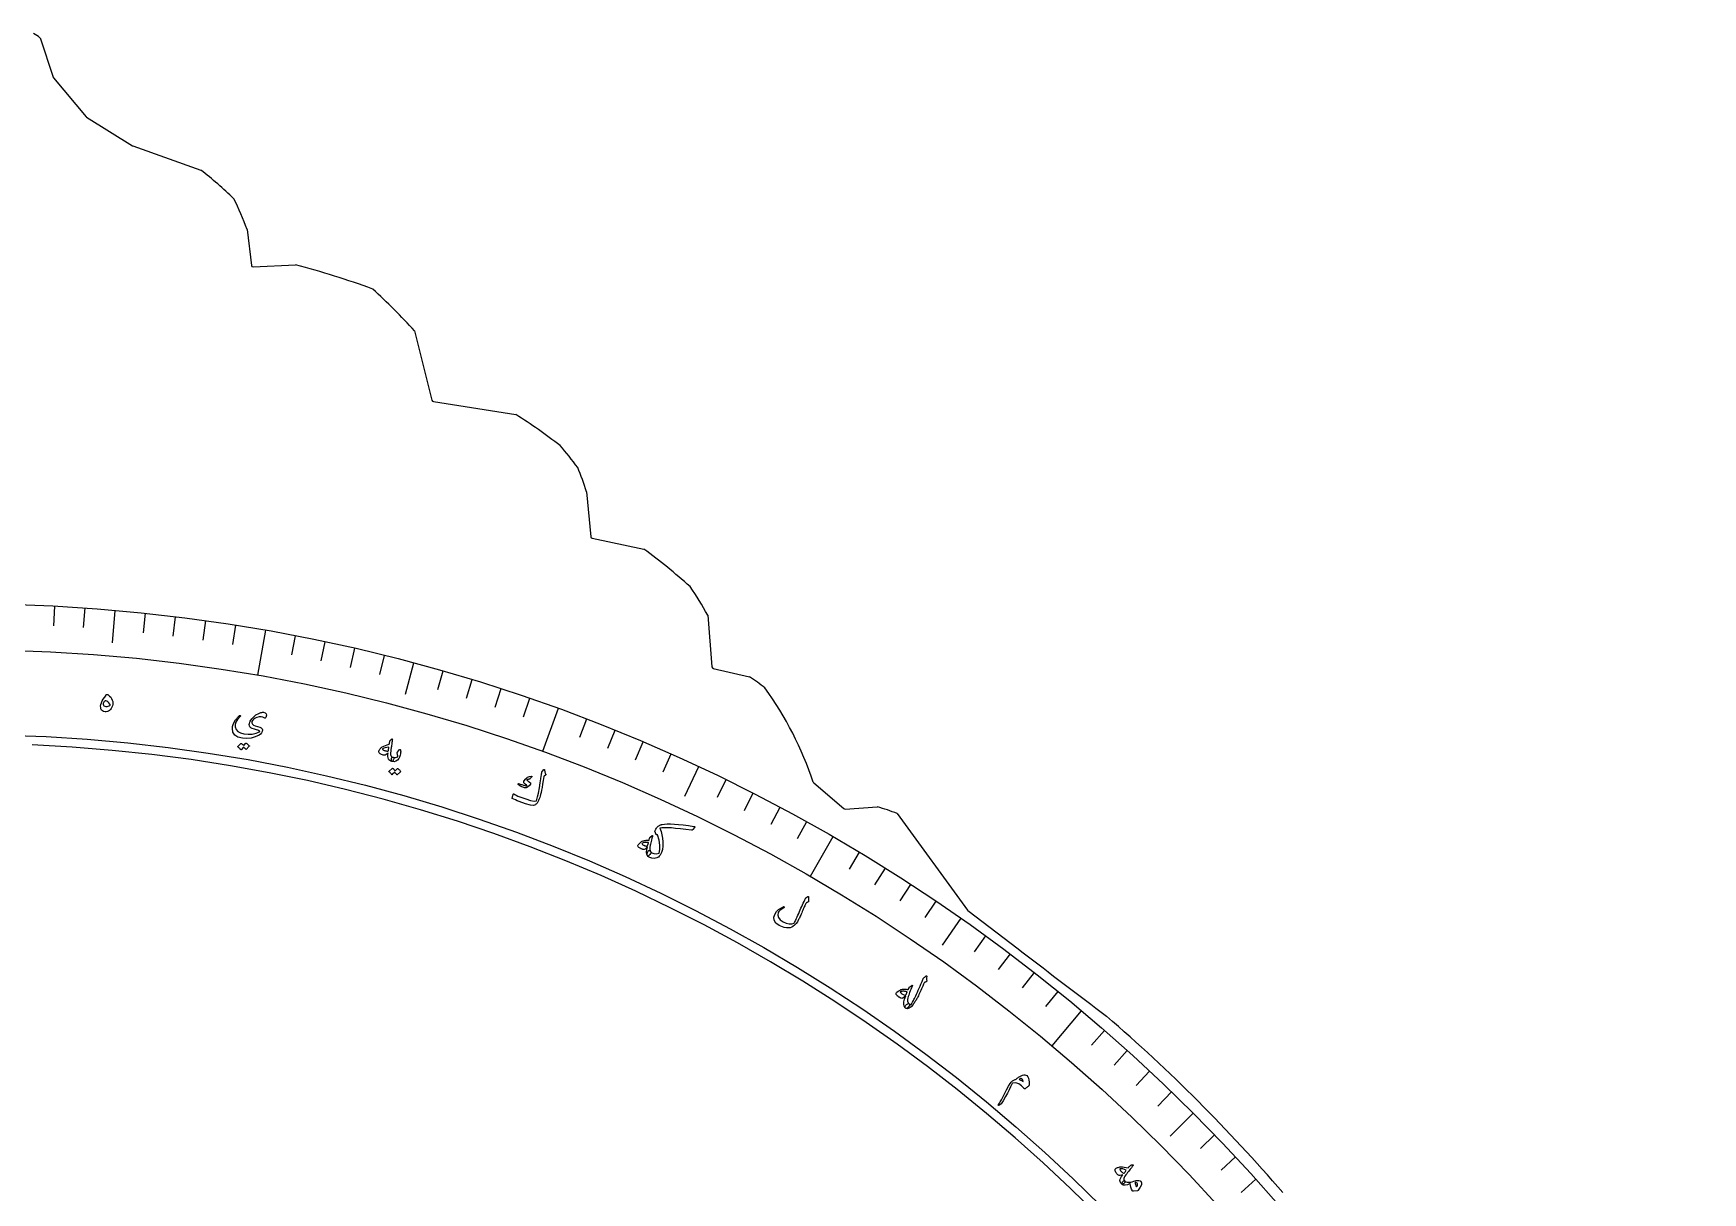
# Model space of a CAD drawing. Header units: millimetres. Extents: x -150 to 150, y -150 to 198.
# Drawn here: x 6 to 149.2, y 98.7 to 198.2 of the extents above; entities that cross this region are included whole.
import ezdxf

# ---------------------------------------------------------------- set-up
doc = ezdxf.new("R2010")
doc.units = ezdxf.units.MM
for name, color, linetype in [('CUT_INNER', 6, 'Continuous'), ('CUT_OUTER', 1, 'Continuous'), ('ENGRAVE', 7, 'Continuous'), ('ENGRAVE_FINE', 8, 'Continuous'), ('TEXT', 5, 'Continuous')]:
    doc.layers.add(name, color=color, linetype=linetype)

msp = doc.modelspace()

# ---------------------------------------------------------------- linework, layer by layer
at = {"layer": 'CUT_INNER'}
msp.add_arc((0, 0), 137.25, 95.273437, 87.539062, dxfattribs=at)
at = {"layer": 'CUT_OUTER'}
for points in [[(6.5759, 197.7899), (6.5771, 197.7866), (7.7026, 194.4133)], [(7.7296, 194.3648), (10.5309, 191.0017)], [(10.5672, 190.9702), (14.5034, 188.5344), (14.5174, 188.5268), (14.5321, 188.5206), (20.3757, 186.4467), (20.3789, 186.4454)], [(24.3493, 181.341), (24.3499, 181.3374), (24.7111, 178.2658)], [(24.8676, 178.1335), (28.5057, 178.3153), (28.509, 178.3154)], [(38.7194, 172.6424), (38.7203, 172.6392), (40.2074, 166.6893)], [(40.3295, 166.5775), (47.4131, 165.458), (47.4164, 165.4574)], [(53.4674, 158.841), (53.4678, 158.8378), (53.835, 154.9805)], [(53.9537, 154.8479), (58.3795, 153.9247), (58.3829, 153.9238)], [(63.8653, 148.2524), (63.8658, 148.249), (64.2359, 143.8236)], [(64.351, 143.69), (67.4544, 142.9598), (67.4579, 142.9588)], [(72.9675, 133.8606), (75.543, 131.6543)], [(75.6506, 131.6186), (78.4209, 131.8033), (78.4245, 131.8033)], [(80.1269, 131.2348), (80.1293, 131.2319), (86.1636, 122.9338)], [(86.194, 122.9027), (90.4969, 119.6248), (90.8267, 119.3755)]]:
    msp.add_lwpolyline(points, dxfattribs=at)
for centre, radius, start, end in [((2.5542, 192.3712), 6.7481, 53.418066, 59.20553), ((7.8448, 194.4608), 0.15, 198.450098, 219.79315), ((10.6462, 191.0977), 0.15, 219.79315, 238.250208), ((-4.5189, 154.8538), 40.2235, 46.409112, 51.757814), ((-5.6852, 170.0353), 32.0919, 20.627537, 25.768794), ((24.8601, 178.2833), 0.15, 186.706734, 272.861272), ((8.3728, 102.6978), 78.2527, 70.007689, 75.088737), ((-0.3831, 137.1321), 52.8203, 42.243699, 47.756778), ((40.353, 166.7257), 0.15, 194.032901, 261.019388), ((19.9536, 122.1844), 51.2519, 52.437827, 57.599064), ((32.1264, 146.0006), 25.4229, 35.933383, 41.394899), ((34.0022, 152.9388), 20.3403, 16.868151, 23.102513), ((53.9843, 154.9948), 0.15, 185.438289, 258.217341), ((26.5836, 110.5689), 53.7667, 48.296363, 53.741246), ((41.4035, 136.1316), 25.5235, 28.352203, 34.834566), ((64.3854, 143.8361), 0.15, 184.780884, 256.75948), ((58.4255, 128.9191), 16.6943, 51.655803, 57.24494), ((44.0385, 124.2357), 30.4675, 18.519919, 35.694631), ((73.0651, 133.9745), 0.15, 204.146892, 229.414749), ((73.4456, 114.0602), 18.4285, 68.742871, 74.325302), ((75.6406, 131.7682), 0.15, 229.414749, 273.814075), ((86.2849, 123.022), 0.15, 216.024302, 232.700834), ((1227.5447, 1603.416), 1869.3592, 232.5492713, 232.8292526), ((5.1735, 5.8096), 142.4925, 40.69145, 49.300292)]:
    msp.add_arc(centre, radius, start, end, dxfattribs=at)
at = {"layer": 'ENGRAVE'}
for points in [[(13.0067, 148.6671), (12.7622, 145.8728)], [(25.9144, 146.9678), (25.2325, 143.1004)], [(38.6249, 144.1499), (37.8989, 141.4405)], [(51.0414, 140.235), (49.6983, 136.5449)], [(63.0694, 135.2528), (61.884, 132.7106)], [(74.6175, 129.2413), (72.654, 125.8404)], [(85.5977, 122.2462), (83.9888, 119.9484)], [(95.9264, 114.3206), (93.4022, 111.3124)], [(105.5251, 105.5251), (103.5416, 103.5416)]]:
    msp.add_lwpolyline(points, dxfattribs=at)
for radius in [149.235, 145.308, 138.015]:
    msp.add_circle((0, 0), radius, dxfattribs=at)
at = {"layer": 'ENGRAVE_FINE'}
for points in [[(7.8104, 149.0305), (7.7223, 147.3498)], [(10.4101, 148.8715), (10.2927, 147.1926)], [(15.5993, 148.4175), (15.4234, 146.7437)], [(18.1872, 148.1226), (17.9821, 146.4522)], [(20.7695, 147.7827), (20.5353, 146.116)], [(23.3455, 147.3977), (23.0822, 145.7354)], [(28.4754, 146.4931), (28.1542, 144.8411)], [(31.0277, 145.9739), (30.6778, 144.3276)], [(33.5706, 145.4101), (33.192, 143.7703)], [(36.1032, 144.8021), (35.6961, 143.1691)], [(41.1347, 143.4539), (40.6708, 141.8361)], [(43.6321, 142.7141), (43.14, 141.1047)], [(46.1162, 141.9309), (45.5961, 140.3303)], [(48.5862, 141.1045), (48.0382, 139.5132)], [(53.481, 139.3229), (52.8779, 137.7517)], [(55.9044, 138.3683), (55.274, 136.8078)], [(58.3108, 137.3715), (57.6532, 135.8223)], [(60.6993, 136.333), (60.0148, 134.7955)], [(65.4203, 134.1315), (64.6825, 132.6189)], [(67.7513, 132.9694), (66.9872, 131.4698)], [(70.0616, 131.7667), (69.2715, 130.2807)], [(72.3506, 130.5239), (71.5346, 129.0519)], [(76.8617, 127.9194), (75.9949, 126.4767)], [(79.0825, 126.5585), (78.1906, 125.1312)], [(81.2792, 125.159), (80.3626, 123.7475)], [(83.4512, 123.7214), (82.51, 122.3262)], [(87.7181, 120.7337), (86.7289, 119.3721)], [(89.8119, 119.1844), (88.799, 117.8403)], [(91.8782, 117.5988), (90.8421, 116.2726)], [(93.9166, 115.9774), (92.8575, 114.6694)], [(97.907, 112.6291), (96.8028, 111.3589)], [(99.8577, 110.9032), (98.7316, 109.6525)], [(101.778, 109.1436), (100.6302, 107.9127)], [(103.6673, 107.3507), (102.4982, 106.14)], [(107.3507, 103.6673), (106.14, 102.4982)], [(109.1436, 101.778), (107.9127, 100.6302)], [(110.9032, 99.8577), (109.6525, 98.7316)]]:
    msp.add_lwpolyline(points, dxfattribs=at)
at = {"layer": 'TEXT'}
for points in [[(12.2621, 141.4378), (12.2995, 141.4511), (12.3405, 141.451), (12.385, 141.4373), (12.4331, 141.4102), (12.5503, 141.3162), (12.6469, 141.2122), (12.723, 141.0985), (12.7785, 140.975), (12.8131, 140.8484), (12.826, 140.7211), (12.8173, 140.5932), (12.7869, 140.4646), (12.7425, 140.3488), (12.6863, 140.2473), (12.6184, 140.16), (12.5388, 140.0868), (12.4513, 140.0301), (12.3597, 139.9922), (12.2641, 139.9729), (12.1644, 139.9724), (12.0359, 139.993), (11.9336, 140.0386), (11.8575, 140.1093), (11.8074, 140.2051), (11.7821, 140.3185), (11.7805, 140.4463), (11.8027, 140.5883), (11.8487, 140.7447), (11.9156, 140.9053), (12.0003, 141.056), (12.1028, 141.1968), (12.223, 141.3275), (12.2272, 141.3337), (12.2308, 141.3447), (12.2338, 141.3605), (12.2361, 141.3811), (12.2393, 141.4034), (12.2448, 141.4203), (12.2524, 141.4318), (12.2621, 141.4378)], [(12.5804, 140.5043), (12.5998, 140.5247), (12.6047, 140.5526), (12.595, 140.5883), (12.5707, 140.6315), (12.4833, 140.7456), (12.3956, 140.8281), (12.3077, 140.879), (12.2196, 140.8983), (12.1766, 140.8943), (12.1354, 140.875), (12.0961, 140.8402), (12.0587, 140.79), (12.0274, 140.7351), (12.0067, 140.686), (11.9964, 140.643), (11.9967, 140.6058), (12.0201, 140.5357), (12.066, 140.4831), (12.1343, 140.448), (12.2252, 140.4304), (12.3271, 140.428), (12.4202, 140.4396), (12.5046, 140.465), (12.5804, 140.5043)], [(25.8215, 139.4382), (25.6958, 139.5076), (25.5466, 139.5368), (25.374, 139.5259), (25.1782, 139.4748), (25.0492, 139.4155), (24.9367, 139.3371), (24.8407, 139.2397), (24.7611, 139.1234), (24.7509, 139.0991), (24.7457, 139.0728), (24.7455, 139.0447), (24.7503, 139.0145), (24.8, 138.9146), (24.8978, 138.8283), (25.0436, 138.7558), (25.2375, 138.6966), (25.4291, 138.64), (25.5641, 138.576), (25.6423, 138.5048), (25.6639, 138.4264), (25.6398, 138.2751), (25.5855, 138.1465), (25.501, 138.0405), (25.3864, 137.9572), (25.0435, 137.8032), (24.6914, 137.7071), (24.3298, 137.669), (23.9582, 137.6886), (23.5655, 137.7851), (23.2885, 137.9566), (23.1268, 138.204), (23.0806, 138.5275), (23.103, 138.6971), (23.1577, 138.8761), (23.2448, 139.0647), (23.3645, 139.2626), (23.4037, 139.3167), (23.4433, 139.3685), (23.4835, 139.4181), (23.524, 139.4655), (23.5654, 139.5109), (23.6077, 139.5546), (23.6512, 139.5964), (23.6956, 139.6365), (23.7186, 139.6522), (23.7375, 139.657), (23.7524, 139.6507), (23.7633, 139.6335), (23.7677, 139.6136), (23.7663, 139.5947), (23.7593, 139.5767), (23.7465, 139.5597), (23.5299, 139.3146), (23.3876, 139.0843), (23.3191, 138.8693), (23.3242, 138.6696), (23.4106, 138.4455), (23.5633, 138.2717), (23.7822, 138.148), (24.0675, 138.0741), (24.4434, 138.0387), (24.7909, 138.0558), (25.1103, 138.1257), (25.4019, 138.2486), (25.4202, 138.2602), (25.4287, 138.2736), (25.4275, 138.2887), (25.4166, 138.3056), (25.3664, 138.3426), (25.2748, 138.3828), (25.1419, 138.4262), (24.9676, 138.4727), (24.7915, 138.5272), (24.6615, 138.5936), (24.5776, 138.6718), (24.5397, 138.7622), (24.5323, 138.8617), (24.5433, 138.9628), (24.5726, 139.0655), (24.6203, 139.1697), (24.7505, 139.3679), (24.9137, 139.5425), (25.1099, 139.6936), (25.3392, 139.8209), (25.3994, 139.8499), (25.4571, 139.8741), (25.5124, 139.8933), (25.5651, 139.9077), (25.6152, 139.9174), (25.6623, 139.9229), (25.7065, 139.9241), (25.7478, 139.9211), (25.9034, 139.8772), (25.9876, 139.7903), (26.0005, 139.6607), (25.9421, 139.4884), (25.9141, 139.4442), (25.8847, 139.4212), (25.8538, 139.4192), (25.8215, 139.4382)], [(36.7504, 137.6199), (36.7812, 137.6388), (36.8009, 137.6368), (36.8095, 137.6139), (36.8071, 137.57), (36.8032, 137.5442), (36.7982, 137.5083), (36.7922, 137.4624), (36.7852, 137.4065), (36.7767, 137.3401), (36.7664, 137.2628), (36.7542, 137.1746), (36.7402, 137.0755), (36.7264, 136.978), (36.7141, 136.8908), (36.7031, 136.8138), (36.6935, 136.747), (36.6853, 136.6907), (36.6786, 136.6451), (36.6735, 136.6103), (36.6698, 136.5861), (36.6509, 136.4329), (36.65, 136.3102), (36.6669, 136.218), (36.7017, 136.1562), (36.7304, 136.1281), (36.768, 136.1046), (36.8143, 136.0858), (36.8696, 136.0717), (36.9007, 136.0576), (36.9213, 136.0348), (36.9315, 136.0035), (36.9312, 135.9637), (36.9226, 135.9179), (36.9088, 135.8731), (36.8898, 135.829), (36.8656, 135.7859), (36.8401, 135.7504), (36.8158, 135.7255), (36.7927, 135.7111), (36.7708, 135.7073), (36.6656, 135.7368), (36.5799, 135.7806), (36.5137, 135.8386), (36.4669, 135.9109), (36.4369, 136.0066), (36.4228, 136.1257), (36.4247, 136.2683), (36.4425, 136.4342), (36.3594, 136.3525), (36.281, 136.2917), (36.2071, 136.2519), (36.1377, 136.2332), (36.0857, 136.2337), (36.027, 136.244), (35.9618, 136.2642), (35.89, 136.2943), (35.816, 136.3327), (35.7555, 136.3708), (35.7084, 136.4087), (35.6747, 136.4462), (35.6505, 136.488), (35.6378, 136.5285), (35.6366, 136.5675), (35.647, 136.6052), (35.6687, 136.6499), (35.6983, 136.698), (35.7358, 136.7495), (35.7813, 136.8043), (35.8302, 136.8584), (35.8717, 136.9009), (35.9058, 136.9318), (35.9326, 136.9511), (36.0718, 137.0219), (36.2197, 137.0837), (36.3763, 137.1367), (36.5416, 137.1806), (36.5569, 137.2598), (36.571, 137.328), (36.5838, 137.3851), (36.5952, 137.4312), (36.6078, 137.4691), (36.6238, 137.5017), (36.6434, 137.529), (36.6665, 137.5511)], [(24.2412, 137.2642), (24.2472, 137.2685), (24.2549, 137.2703), (24.2642, 137.2697), (24.2752, 137.2667), (24.3126, 137.2444), (24.3485, 137.2207), (24.3827, 137.1957), (24.4155, 137.1694), (24.4468, 137.1414), (24.477, 137.1115), (24.5061, 137.0797), (24.5341, 137.046), (24.5389, 137.0363), (24.5401, 137.0268), (24.5376, 137.0174), (24.5315, 137.0081), (24.2806, 136.7289), (24.2745, 136.7258), (24.2666, 136.7272), (24.257, 136.7331), (24.2455, 136.7437), (24.238, 136.7529), (24.2254, 136.7659), (24.2077, 136.7827), (24.1849, 136.8034), (24.1569, 136.8282), (24.1233, 136.8574), (24.0842, 136.8911), (24.0396, 136.9291), (23.8426, 136.7123), (23.8342, 136.706), (23.8248, 136.7058), (23.8143, 136.7116), (23.8028, 136.7235), (23.7928, 136.7338), (23.777, 136.7493), (23.7552, 136.7701), (23.7276, 136.7962), (23.6936, 136.8276), (23.6527, 136.8645), (23.6048, 136.9068), (23.55, 136.9546), (23.5448, 136.9619), (23.543, 136.9685), (23.5449, 136.9746), (23.5502, 136.9801), (23.8017, 137.2474), (23.8077, 137.2517), (23.8154, 137.2536), (23.8247, 137.253), (23.8357, 137.25), (23.8679, 137.2329), (23.8987, 137.2141), (23.9282, 137.1936), (23.9563, 137.1716), (23.9831, 137.1481), (24.0087, 137.1235), (24.033, 137.0978), (24.0561, 137.071)], [(36.5041, 136.9258), (36.3434, 136.9145), (36.2021, 136.8855), (36.0801, 136.8388), (35.9774, 136.7745), (35.969, 136.7642), (35.9664, 136.7535), (35.9697, 136.7424), (35.9789, 136.7307), (36.0165, 136.7015), (36.0587, 136.6755), (36.1056, 136.653), (36.1572, 136.6338), (36.2135, 136.6179), (36.2744, 136.6054), (36.3401, 136.5963), (36.4104, 136.5904), (36.4217, 136.5909), (36.4341, 136.5939), (36.4477, 136.5992), (36.4625, 136.6069), (36.469, 136.6407), (36.4751, 136.6763), (36.4808, 136.7135), (36.4862, 136.7525), (36.4912, 136.7933), (36.4959, 136.8357), (36.5002, 136.8799), (36.5041, 136.9258)], [(37.2454, 136.4956), (37.4275, 136.7154), (37.4517, 136.7384), (37.4722, 136.7434), (37.4888, 136.7304), (37.5016, 136.6995), (37.5171, 136.613), (37.5235, 136.5254), (37.5209, 136.4368), (37.5093, 136.3471), (37.4883, 136.2559), (37.4576, 136.1628), (37.417, 136.0678), (37.3668, 135.9708), (37.2524, 135.8157), (37.1149, 135.7201), (36.9545, 135.684), (36.7708, 135.7073), (36.7539, 135.7257), (36.7435, 135.7701), (36.7396, 135.8404), (36.7421, 135.9367), (36.7488, 135.9868), (36.7608, 136.0261), (36.7781, 136.0549), (36.8006, 136.073), (36.816, 136.078), (36.8327, 136.0795), (36.8505, 136.0774), (36.8696, 136.0717), (36.9823, 136.0449), (37.0856, 136.0412), (37.1796, 136.0607), (37.2642, 136.1033), (37.2686, 136.1073), (37.2713, 136.1134), (37.2725, 136.1215), (37.272, 136.1317), (37.2717, 136.1932), (37.2641, 136.2578), (37.2492, 136.3254), (37.227, 136.3962), (37.2205, 136.4224), (37.2215, 136.4477), (37.2297, 136.4721), (37.2454, 136.4956)], [(37.2444, 135.0864), (37.2509, 135.09), (37.2587, 135.0911), (37.268, 135.0897), (37.2787, 135.0856), (37.3141, 135.0598), (37.3477, 135.0328), (37.3797, 135.0047), (37.41, 134.9753), (37.4388, 134.9445), (37.4662, 134.9118), (37.4924, 134.8774), (37.5172, 134.8411), (37.5211, 134.831), (37.5214, 134.8214), (37.518, 134.8123), (37.511, 134.8036), (37.234, 134.5496), (37.2276, 134.547), (37.2199, 134.5491), (37.2108, 134.556), (37.2003, 134.5676), (37.1936, 134.5775), (37.1822, 134.5917), (37.1661, 134.6101), (37.1452, 134.6329), (37.1194, 134.6602), (37.0886, 134.6925), (37.0526, 134.7298), (37.0115, 134.7719), (36.7942, 134.5748), (36.7852, 134.5694), (36.7758, 134.5701), (36.7658, 134.5769), (36.7554, 134.5898), (36.7464, 134.6009), (36.732, 134.6179), (36.7122, 134.6407), (36.687, 134.6693), (36.6559, 134.7039), (36.6183, 134.7445), (36.5744, 134.7912), (36.524, 134.844), (36.5194, 134.8518), (36.5183, 134.8586), (36.5207, 134.8645), (36.5266, 134.8694), (36.8031, 135.1116), (36.8095, 135.1153), (36.8174, 135.1164), (36.8267, 135.115), (36.8374, 135.111), (36.868, 135.0908), (36.8971, 135.0691), (36.9247, 135.046), (36.9507, 135.0213), (36.9754, 134.9954), (36.9987, 134.9685), (37.0207, 134.9406), (37.0413, 134.9117)], [(49.8657, 134.9639), (49.8726, 134.9134), (49.8813, 134.8647), (49.8919, 134.8179), (49.9042, 134.7729), (49.9186, 134.7297), (49.9353, 134.6882), (49.9543, 134.6482), (49.9757, 134.61), (49.9821, 134.5905), (49.9796, 134.5716), (49.9682, 134.5532), (49.9479, 134.5353), (49.8323, 134.4439), (49.8206, 134.4337), (49.8116, 134.4247), (49.8053, 134.417), (49.8018, 134.4105), (49.749, 134.0672), (49.6988, 133.7579), (49.6514, 133.4825), (49.6069, 133.241), (49.5651, 133.0337), (49.526, 132.861), (49.4896, 132.7227), (49.456, 132.619), (49.3842, 132.4264), (49.358, 132.3666), (49.3287, 132.3077), (49.2965, 132.2496), (49.2612, 132.1924), (49.2226, 132.1361), (49.1805, 132.0809), (49.135, 132.0266), (49.0859, 131.9734), (48.9334, 131.924), (48.6501, 131.9569), (48.2359, 132.0712), (47.6901, 132.2657), (47.522, 132.3329), (47.3679, 132.3992), (47.228, 132.4648), (47.1021, 132.5297), (47.0919, 132.5391), (47.086, 132.5498), (47.0844, 132.5618), (47.0872, 132.575), (47.1051, 132.6368), (47.1219, 132.6929), (47.1374, 132.7433), (47.1518, 132.788), (47.1651, 132.8275), (47.1776, 132.8623), (47.1893, 132.8924), (47.2001, 132.9178), (47.207, 132.9318), (47.215, 132.9381), (47.2243, 132.9367), (47.2347, 132.9277), (47.3169, 132.867), (47.4284, 132.8042), (47.569, 132.7391), (47.7387, 132.6718), (48.2515, 132.4864), (48.6609, 132.3642), (48.9677, 132.3062), (49.172, 132.3129), (49.2162, 132.4327), (49.2727, 132.6592), (49.3412, 132.9926), (49.4215, 133.4329), (49.4981, 133.8751), (49.5544, 134.2101), (49.5906, 134.438), (49.607, 134.5585), (49.6105, 134.5919), (49.6138, 134.6231), (49.6169, 134.6521), (49.6197, 134.679), (49.6222, 134.7035), (49.6243, 134.7254), (49.626, 134.7446), (49.6272, 134.7612), (49.6323, 134.7965), (49.6428, 134.8281), (49.6588, 134.856), (49.6802, 134.8803), (49.8114, 135.0018), (49.8214, 135.0096), (49.8306, 135.0137), (49.839, 135.0142), (49.8467, 135.0111), (49.8543, 135.0025), (49.86, 134.9917), (49.8638, 134.9788), (49.8657, 134.9639)], [(48.7623, 134.4386), (48.7694, 134.4349), (48.7748, 134.4296), (48.7785, 134.4227), (48.7805, 134.4141), (48.7798, 134.4074), (48.7779, 134.4006), (48.7748, 134.3936), (48.7705, 134.3865), (48.611, 134.2078), (48.5931, 134.1903), (48.5765, 134.1779), (48.5612, 134.1706), (48.5472, 134.1685), (48.4921, 134.1725), (48.4429, 134.1694), (48.3995, 134.1591), (48.3621, 134.1417), (48.3514, 134.1293), (48.3534, 134.1114), (48.3679, 134.0877), (48.395, 134.0584), (48.4145, 134.0428), (48.4349, 134.0273), (48.4562, 134.0121), (48.4785, 133.997), (48.5019, 133.9822), (48.5267, 133.9673), (48.553, 133.9525), (48.5806, 133.9377), (48.6663, 133.8595), (48.6675, 133.7622), (48.5842, 133.646), (48.4168, 133.5107), (48.355, 133.4748), (48.2984, 133.4499), (48.2469, 133.4359), (48.2005, 133.4329), (48.1531, 133.4396), (48.0909, 133.4579), (48.0138, 133.4876), (47.9218, 133.5288), (47.8752, 133.5508), (47.8316, 133.5734), (47.791, 133.5965), (47.7534, 133.6203), (47.7185, 133.6439), (47.6861, 133.6666), (47.6561, 133.6884), (47.6286, 133.7093), (47.6133, 133.7267), (47.604, 133.7437), (47.6006, 133.7602), (47.6033, 133.7762), (47.6113, 133.7909), (47.6227, 133.7994), (47.6375, 133.8016), (47.6556, 133.7977), (47.7123, 133.7817), (47.7762, 133.7625), (47.8474, 133.7401), (47.9258, 133.7145), (48.0721, 133.6667), (48.1882, 133.6347), (48.2742, 133.6184), (48.3301, 133.618), (48.3382, 133.6203), (48.3439, 133.6252), (48.3472, 133.6327), (48.348, 133.6427), (48.3466, 133.6496), (48.342, 133.6572), (48.3343, 133.6652), (48.3234, 133.6739), (48.2183, 133.7431), (48.1752, 133.7742), (48.1404, 133.8068), (48.114, 133.8409), (48.0959, 133.8763), (48.0836, 133.9147), (48.0811, 133.9507), (48.0884, 133.9843), (48.1055, 134.0155), (48.2582, 134.2125), (48.4187, 134.3487), (48.5867, 134.4241), (48.7623, 134.4386)], [(62.6904, 130.13), (62.7328, 130.118), (62.7528, 130.0965), (62.7503, 130.0654), (62.7253, 130.0247), (62.6027, 129.8789), (62.5692, 129.8427), (62.5374, 129.8173), (62.5072, 129.8027), (62.4788, 129.7989), (61.9779, 129.8673), (61.5228, 129.9224), (61.1132, 129.9648), (60.7491, 129.9948), (60.4309, 130.0122), (60.1587, 130.0166), (59.9325, 130.0083), (59.7523, 129.9875), (59.862, 129.706), (59.9449, 129.4135), (60.0011, 129.11), (60.0304, 128.7956), (60.0277, 128.4461), (59.9847, 128.1409), (59.9018, 127.8798), (59.7793, 127.6627), (59.7064, 127.5735), (59.6363, 127.505), (59.569, 127.4571), (59.5045, 127.43), (59.271, 127.3907), (59.0664, 127.3978), (58.8904, 127.4515), (58.7428, 127.5519), (58.6907, 127.6193), (58.6665, 127.7002), (58.6703, 127.7948), (58.7022, 127.9031), (58.7401, 127.9837), (58.7812, 128.0376), (58.8255, 128.0646), (58.873, 128.0647), (58.8923, 128.0546), (58.9142, 128.0365), (58.9386, 128.0102), (58.9657, 127.9758), (59.0883, 127.8586), (59.2527, 127.7947), (59.4591, 127.7838), (59.7078, 127.8258), (59.7588, 128.1518), (59.7528, 128.5234), (59.6892, 128.9405), (59.5674, 129.403), (59.562, 129.4121), (59.5541, 129.4172), (59.5438, 129.4182), (59.5311, 129.4151), (59.4731, 129.4002), (59.4601, 129.3978), (59.449, 129.4009), (59.4398, 129.4094), (59.4326, 129.4234), (59.3424, 129.714), (59.3453, 129.7317), (59.3602, 129.7681), (59.3872, 129.8232), (59.4262, 129.8971), (59.4703, 129.9744), (59.5108, 130.036), (59.5476, 130.082), (59.5807, 130.1124), (59.6301, 130.1478), (59.6786, 130.1795), (59.7264, 130.2075), (59.7734, 130.2318), (59.8196, 130.2526), (59.8654, 130.2703), (59.9105, 130.2848), (59.955, 130.296), (60.1594, 130.3244), (60.4031, 130.3392), (60.686, 130.3403), (61.0083, 130.3275), (61.3698, 130.3004), (61.7707, 130.2587), (62.2109, 130.202), (62.6904, 130.13)], [(58.9657, 127.9758), (58.9821, 127.9223), (58.9761, 127.8613), (58.9477, 127.7927), (58.8968, 127.7166), (58.8268, 127.6371), (58.7701, 127.5913), (58.7267, 127.5793), (58.6966, 127.6009), (58.6448, 127.7347), (58.6286, 127.9103), (58.6481, 128.1278), (58.7032, 128.3871), (58.5983, 128.2679), (58.5068, 128.1863), (58.4285, 128.1425), (58.3634, 128.1364), (58.3335, 128.144), (58.302, 128.154), (58.2691, 128.1664), (58.2346, 128.1812), (58.1987, 128.1977), (58.1613, 128.2156), (58.1225, 128.2346), (58.0823, 128.2549), (58.0131, 128.2945), (57.9602, 128.3296), (57.9236, 128.3603), (57.9033, 128.3864), (57.8855, 128.4448), (57.8817, 128.4962), (57.892, 128.5407), (57.9164, 128.5784), (58.0309, 128.6884), (58.1254, 128.7717), (58.1998, 128.8284), (58.2543, 128.8585), (58.319, 128.881), (58.3856, 128.9004), (58.4539, 128.9167), (58.524, 128.9298), (58.5964, 128.9398), (58.6719, 128.9467), (58.7502, 128.9504), (58.8316, 128.9511), (58.8803, 129.1087), (58.8905, 129.1412), (58.903, 129.1687), (58.9179, 129.191), (58.935, 129.2083), (59.0939, 129.3432), (59.1204, 129.3568), (59.1357, 129.3484), (59.1398, 129.3179), (59.1327, 129.2656), (59.0881, 129.1087), (59.0482, 128.9645), (59.0128, 128.833), (58.982, 128.714), (58.9563, 128.6076), (58.9364, 128.5139), (58.9223, 128.4328), (58.914, 128.3644), (58.909, 128.2469), (58.916, 128.143), (58.9349, 128.0527), (58.9657, 127.9758)], [(58.7848, 128.7373), (58.6048, 128.7531), (58.4502, 128.7444), (58.321, 128.7115), (58.2172, 128.6543), (58.2374, 128.6221), (58.2674, 128.5901), (58.3073, 128.5582), (58.357, 128.5264), (58.387, 128.5112), (58.4178, 128.4971), (58.4494, 128.484), (58.4818, 128.472), (58.5151, 128.4616), (58.5497, 128.4532), (58.5855, 128.4468), (58.6225, 128.4424), (58.6708, 128.4498), (58.7102, 128.4831), (58.7407, 128.5424), (58.7624, 128.6276), (58.7689, 128.6684), (58.7748, 128.7003), (58.7801, 128.7233), (58.7848, 128.7373)], [(72.4566, 124.121), (72.4695, 124.1284), (72.4824, 124.1314), (72.4953, 124.1303), (72.5082, 124.1249), (72.519, 124.1158), (72.5256, 124.1038), (72.5279, 124.0888), (72.526, 124.0708), (72.5117, 123.9676), (72.5063, 123.8745), (72.5097, 123.7914), (72.522, 123.7182), (72.5238, 123.6935), (72.5153, 123.6711), (72.4965, 123.6511), (72.4674, 123.6335), (72.4512, 123.6263), (72.4357, 123.6193), (72.4209, 123.6125), (72.4068, 123.6058), (72.3936, 123.5996), (72.3814, 123.594), (72.3702, 123.589), (72.36, 123.5846), (72.3421, 123.5763), (72.3255, 123.5635), (72.3099, 123.5465), (72.2956, 123.5251), (72.2633, 123.46), (72.2291, 123.3884), (72.1929, 123.3104), (72.1548, 123.2259), (72.1145, 123.1351), (72.0718, 123.0381), (72.0267, 122.9349), (71.9792, 122.8256), (71.9332, 122.7156), (71.8892, 122.6127), (71.8472, 122.5168), (71.8072, 122.428), (71.7692, 122.3458), (71.7334, 122.27), (71.6998, 122.2005), (71.6684, 122.1373), (71.5676, 121.9548), (71.453, 121.7931), (71.3246, 121.6523), (71.1825, 121.5323), (71.0784, 121.4738), (70.9499, 121.4387), (70.7971, 121.4267), (70.62, 121.4379), (70.4383, 121.4674), (70.2754, 121.5081), (70.1311, 121.5602), (70.0056, 121.6238), (69.7246, 121.8413), (69.572, 122.0824), (69.5478, 122.3478), (69.6523, 122.6376), (69.78, 122.8253), (69.941, 122.9886), (70.1355, 123.1275), (70.3635, 123.2417), (70.3789, 123.247), (70.3925, 123.248), (70.4043, 123.2446), (70.4141, 123.2369), (70.423, 123.226), (70.4285, 123.2154), (70.4304, 123.2049), (70.4288, 123.1947), (70.4239, 123.1809), (70.4165, 123.1691), (70.4067, 123.1593), (70.3944, 123.1515), (70.2176, 123.0366), (70.0808, 122.9308), (69.9838, 122.8343), (69.9266, 122.7471), (69.8763, 122.5177), (69.9297, 122.307), (70.0865, 122.1147), (70.3468, 121.9404), (70.6061, 121.8259), (70.8489, 121.7671), (71.0755, 121.764), (71.286, 121.8168), (71.3202, 121.8817), (71.3586, 121.9584), (71.4012, 122.047), (71.4479, 122.1474), (71.4987, 122.26), (71.5535, 122.3851), (71.6122, 122.5229), (71.6748, 122.6732), (71.7411, 122.8273), (71.8068, 122.9787), (71.8722, 123.1272), (71.9371, 123.273), (72.0017, 123.4159), (72.0664, 123.5558), (72.1311, 123.6926), (72.1959, 123.8263), (72.253, 123.9581), (72.2619, 123.9717), (72.2716, 123.9837), (72.2822, 123.9939), (72.2936, 124.0024)], [(81.0459, 115.4355), (81.017, 115.2697), (81.0251, 115.1258), (81.0701, 115.004), (81.1522, 114.904), (81.1738, 114.8753), (81.1819, 114.8394), (81.1766, 114.7962), (81.1579, 114.7459), (81.145, 114.7213), (81.131, 114.6969), (81.1157, 114.6726), (81.0993, 114.6486), (81.0815, 114.6252), (81.062, 114.603), (81.0408, 114.5821), (81.0179, 114.5623), (80.9773, 114.5319), (80.9423, 114.513), (80.9128, 114.5056), (80.8889, 114.5096), (80.8322, 114.5496), (80.7849, 114.5984), (80.7469, 114.656), (80.7182, 114.7224), (80.6914, 114.8915), (80.7052, 115.0917), (80.7595, 115.3229), (80.8544, 115.5851), (80.7296, 115.4779), (80.6238, 115.4085), (80.5369, 115.3771), (80.4689, 115.3836), (80.4392, 115.3973), (80.4085, 115.4129), (80.377, 115.4304), (80.3446, 115.4498), (80.311, 115.4712), (80.2761, 115.4948), (80.2399, 115.5206), (80.2023, 115.5486), (80.1349, 115.6024), (80.0855, 115.6475), (80.0542, 115.6838), (80.041, 115.7115), (80.0305, 115.7729), (80.0347, 115.8254), (80.0537, 115.869), (80.0875, 115.9037), (80.2158, 115.996), (80.3196, 116.0646), (80.3986, 116.1093), (80.453, 116.1303), (80.5168, 116.1442), (80.5843, 116.1541), (80.6556, 116.1602), (80.7306, 116.1624), (80.8093, 116.1607), (80.8917, 116.1551), (80.9779, 116.1455), (81.0677, 116.1321), (81.1431, 116.2841), (81.153, 116.3018), (81.1623, 116.3181), (81.1708, 116.3329), (81.1787, 116.3462), (81.1863, 116.3578), (81.1942, 116.3674), (81.2021, 116.375), (81.2103, 116.3805), (81.3923, 116.4939), (81.4213, 116.5055), (81.4352, 116.4946), (81.4339, 116.4609), (81.4174, 116.4047), (81.3547, 116.2725), (81.2969, 116.1434), (81.244, 116.0172), (81.196, 115.8939), (81.1524, 115.774), (81.1129, 115.6576), (81.0774, 115.5448), (81.0459, 115.4355)], [(82.5909, 117.2878), (82.6088, 117.2999), (82.6256, 117.3057), (82.6412, 117.3052), (82.6557, 117.2986), (82.6659, 117.2885), (82.672, 117.2755), (82.6742, 117.2596), (82.6722, 117.2407), (82.654, 117.1493), (82.6475, 117.0618), (82.6528, 116.9781), (82.6699, 116.8983), (82.6719, 116.867), (82.6628, 116.8404), (82.6426, 116.8183), (82.6114, 116.8009), (82.593, 116.7934), (82.5743, 116.786), (82.5554, 116.7789), (82.5363, 116.7718), (82.5172, 116.7648), (82.4983, 116.7576), (82.4796, 116.7502), (82.4612, 116.7427), (82.4397, 116.7081), (82.3904, 116.6039), (82.3133, 116.4302), (82.2082, 116.1869), (82.1506, 116.053), (82.0959, 115.9278), (82.0439, 115.8112), (81.9948, 115.7031), (81.9484, 115.6041), (81.9048, 115.5143), (81.8638, 115.4339), (81.8256, 115.3628), (81.7881, 115.2968), (81.7494, 115.2317), (81.7093, 115.1676), (81.668, 115.1043), (81.6252, 115.0418), (81.5808, 114.9797), (81.5349, 114.9181), (81.4873, 114.857), (81.3137, 114.6622), (81.1565, 114.54), (81.0157, 114.4903), (80.8914, 114.513), (80.8441, 114.5444), (80.8165, 114.5838), (80.8086, 114.6311), (80.8202, 114.6865), (80.846, 114.743), (80.8806, 114.794), (80.9241, 114.8394), (80.9764, 114.8792), (81.0315, 114.9112), (81.0786, 114.9264), (81.1177, 114.9248), (81.1488, 114.9064), (81.1704, 114.8888), (81.1897, 114.873), (81.2069, 114.8591), (81.2219, 114.8471), (81.2352, 114.8372), (81.2473, 114.8297), (81.2583, 114.8247), (81.2681, 114.8221), (81.3195, 114.8622), (81.3794, 114.936), (81.448, 115.0436), (81.525, 115.1851), (81.5682, 115.271), (81.6163, 115.3703), (81.6695, 115.4832), (81.7276, 115.6095), (81.7911, 115.7494), (81.8603, 115.903), (81.9352, 116.0702), (82.0157, 116.251), (82.094, 116.428), (82.1624, 116.5838), (82.221, 116.7183), (82.2696, 116.8316), (82.3086, 116.9234), (82.3383, 116.9936), (82.3585, 117.0422), (82.3694, 117.0692), (82.3861, 117.1026), (82.4091, 117.1349), (82.4384, 117.1659), (82.474, 117.1956), (82.4935, 117.2093), (82.5116, 117.2224), (82.5283, 117.2348), (82.5437, 117.2466), (82.5576, 117.2578), (82.5701, 117.2684), (82.5812, 117.2784), (82.5909, 117.2878)], [(80.9773, 115.9292), (80.9477, 115.939), (80.9166, 115.9485), (80.884, 115.9578), (80.85, 115.9668), (80.8144, 115.9747), (80.7767, 115.9808), (80.7372, 115.985), (80.6957, 115.9874), (80.6549, 115.9893), (80.6149, 115.9886), (80.5757, 115.9855), (80.5374, 115.9799), (80.5001, 115.9716), (80.4641, 115.9606), (80.4293, 115.9467), (80.3958, 115.9301), (80.4496, 115.8401), (80.531, 115.7634), (80.6401, 115.6999), (80.7768, 115.6496), (80.8037, 115.6497), (80.8312, 115.6615), (80.8592, 115.6851), (80.8877, 115.7205)], [(90.3242, 108.439), (90.3758, 108.4832), (90.4287, 108.526), (90.4828, 108.5674), (90.5382, 108.6074), (90.5949, 108.6453), (90.653, 108.6804), (90.7125, 108.7125), (90.7733, 108.7418), (90.8924, 108.7876), (90.9973, 108.813), (91.088, 108.8181), (91.1645, 108.8029), (91.256, 108.7498), (91.3303, 108.6597), (91.3872, 108.5327), (91.4266, 108.3689), (91.4345, 108.3203), (91.4409, 108.2717), (91.4458, 108.2229), (91.4492, 108.1741), (91.4513, 108.1249), (91.4523, 108.0753), (91.4522, 108.0252), (91.451, 107.9746), (91.4487, 107.9467), (91.4427, 107.9226), (91.433, 107.9023), (91.4197, 107.8857), (91.3536, 107.8296), (91.2942, 107.7797), (91.2415, 107.7362), (91.1956, 107.699), (91.1571, 107.6685), (91.1268, 107.6452), (91.1046, 107.6291), (91.0905, 107.6202), (91.0686, 107.6134), (91.0487, 107.6145), (91.0306, 107.6235), (91.0146, 107.6405), (90.7964, 107.8843), (90.5635, 108.0449), (90.3165, 108.1224), (90.0557, 108.1167), (90.0316, 108.1094), (90.012, 108.0984), (89.9968, 108.0838), (89.986, 108.0655), (89.8615, 107.8014), (89.727, 107.5305), (89.5824, 107.2529), (89.4279, 106.9686), (89.2091, 106.5951), (89.0343, 106.3407), (88.904, 106.205), (88.8181, 106.1879), (88.8043, 106.2063), (88.8035, 106.2329), (88.8156, 106.2679), (88.8407, 106.3112), (88.8989, 106.3965), (88.9571, 106.4873), (89.0151, 106.5837), (89.073, 106.6856), (89.1311, 106.7926), (89.1894, 106.904), (89.2481, 107.0199), (89.3072, 107.1404), (89.5051, 107.5444), (89.6721, 107.856), (89.8084, 108.0751), (89.9144, 108.2014), (89.9726, 108.2528), (90.0291, 108.2977), (90.084, 108.3362), (90.1372, 108.3681), (90.1882, 108.3941), (90.2364, 108.4145), (90.2817, 108.4295), (90.3242, 108.439)], [(90.5909, 108.4186), (90.631, 108.4061), (90.6719, 108.3913), (90.7135, 108.374), (90.7559, 108.3544), (90.7989, 108.3326), (90.8422, 108.3088), (90.8859, 108.283), (90.9299, 108.2551), (90.9098, 108.3441), (90.8849, 108.412), (90.8551, 108.4585), (90.8204, 108.4837), (90.7654, 108.4973), (90.7088, 108.491), (90.6506, 108.4647), (90.5909, 108.4186)], [(100.3387, 101.1038), (100.3748, 101.1049), (100.3909, 101.0934), (100.387, 101.0692), (100.363, 101.0323), (100.3468, 101.0119), (100.3247, 100.9832), (100.2966, 100.9464), (100.2627, 100.9014), (100.2223, 100.848), (100.1749, 100.7861), (100.1204, 100.7156), (100.059, 100.6366), (99.9986, 100.5589), (99.9445, 100.4894), (99.8966, 100.4281), (99.8551, 100.3749), (99.82, 100.3302), (99.7915, 100.2939), (99.7697, 100.2662), (99.7545, 100.2471), (99.6619, 100.1236), (99.6, 100.0176), (99.5688, 99.9292), (99.5683, 99.8583), (99.5792, 99.8196), (99.6001, 99.7806), (99.631, 99.7412), (99.6719, 99.7015), (99.6919, 99.6737), (99.6985, 99.6438), (99.6917, 99.6115), (99.6717, 99.5771), (99.6414, 99.5417), (99.6071, 99.5096), (99.5687, 99.4809), (99.5263, 99.4555), (99.4865, 99.4374), (99.453, 99.4279), (99.4258, 99.4269), (99.405, 99.4345), (99.3284, 99.5124), (99.2758, 99.593), (99.2472, 99.6763), (99.2426, 99.7623), (99.2642, 99.8602), (99.3112, 99.9706), (99.3838, 100.0933), (99.4817, 100.2284), (99.369, 100.1988), (99.2707, 100.1851), (99.1868, 100.1874), (99.1173, 100.2056), (99.0724, 100.2319), (99.0267, 100.2701), (98.9802, 100.3201), (98.9329, 100.3819), (98.8878, 100.452), (98.8543, 100.5152), (98.8322, 100.5714), (98.8216, 100.6208), (98.8214, 100.6691), (98.8305, 100.7105), (98.8489, 100.7449), (98.8767, 100.7725), (98.9178, 100.8005), (98.9674, 100.8275), (99.0255, 100.8534), (99.0922, 100.8783), (99.1616, 100.901), (99.2187, 100.9172), (99.2637, 100.927), (99.2965, 100.9304), (99.4525, 100.9226), (99.6116, 100.9027), (99.7737, 100.8707), (99.939, 100.8266), (99.9917, 100.8877), (100.0378, 100.9398), (100.0773, 100.983), (100.1102, 101.0173), (100.1399, 101.0439), (100.1701, 101.0642), (100.2006, 101.0782), (100.2317, 101.0859)], [(99.7797, 100.6242), (99.6348, 100.6943), (99.4977, 100.7395), (99.3686, 100.7597), (99.2475, 100.755), (99.2352, 100.7502), (99.2276, 100.7422), (99.2249, 100.7309), (99.2271, 100.7162), (99.2451, 100.6722), (99.2688, 100.6287), (99.2983, 100.5858), (99.3335, 100.5434), (99.3745, 100.5017), (99.4211, 100.4605), (99.4735, 100.4199), (99.5316, 100.3799), (99.5416, 100.3747), (99.5539, 100.3711), (99.5684, 100.3689), (99.585, 100.3682), (99.6075, 100.3944), (99.6304, 100.4222), (99.654, 100.4516), (99.678, 100.4828), (99.7026, 100.5156), (99.7278, 100.5501), (99.7535, 100.5863), (99.7797, 100.6242)], [(101.0397, 99.6817), (101.099, 99.5551), (101.0818, 99.385), (100.9879, 99.1715), (100.8173, 98.9148), (100.8034, 98.8979), (100.7889, 98.8854), (100.7736, 98.8774), (100.7576, 98.8738), (100.3898, 98.8351), (100.3661, 98.8341), (100.3455, 98.8398), (100.3278, 98.8521), (100.3132, 98.871), (100.2415, 99.0198), (100.1867, 99.1722), (100.1488, 99.3282), (100.1276, 99.4879), (99.8843, 99.3917), (99.6828, 99.3506), (99.5231, 99.3648), (99.405, 99.4345), (99.3983, 99.4489), (99.3991, 99.4714), (99.4073, 99.5021), (99.4229, 99.541), (99.4725, 99.6264), (99.5201, 99.6871), (99.5658, 99.7229), (99.6097, 99.7339), (99.6258, 99.7308), (99.6416, 99.7244), (99.6569, 99.7146), (99.6719, 99.7015), (99.7507, 99.6457), (99.848, 99.6113), (99.9639, 99.5982), (100.0984, 99.6066), (100.1676, 99.6203), (100.2772, 99.6469), (100.4274, 99.6862), (100.6181, 99.7382), (100.7526, 99.7641), (100.8677, 99.7634), (100.9634, 99.7359), (101.0397, 99.6817)], [(100.5345, 99.608), (100.5433, 99.506), (100.5676, 99.4046), (100.6074, 99.3038), (100.6627, 99.2037), (100.7173, 99.266), (100.7496, 99.3292), (100.7597, 99.3933), (100.7474, 99.4583), (100.7166, 99.5168), (100.6708, 99.5612), (100.6101, 99.5917), (100.5345, 99.608)]]:
    msp.add_lwpolyline(points, close=True, dxfattribs=at)

doc.saveas('drawing.dxf')
